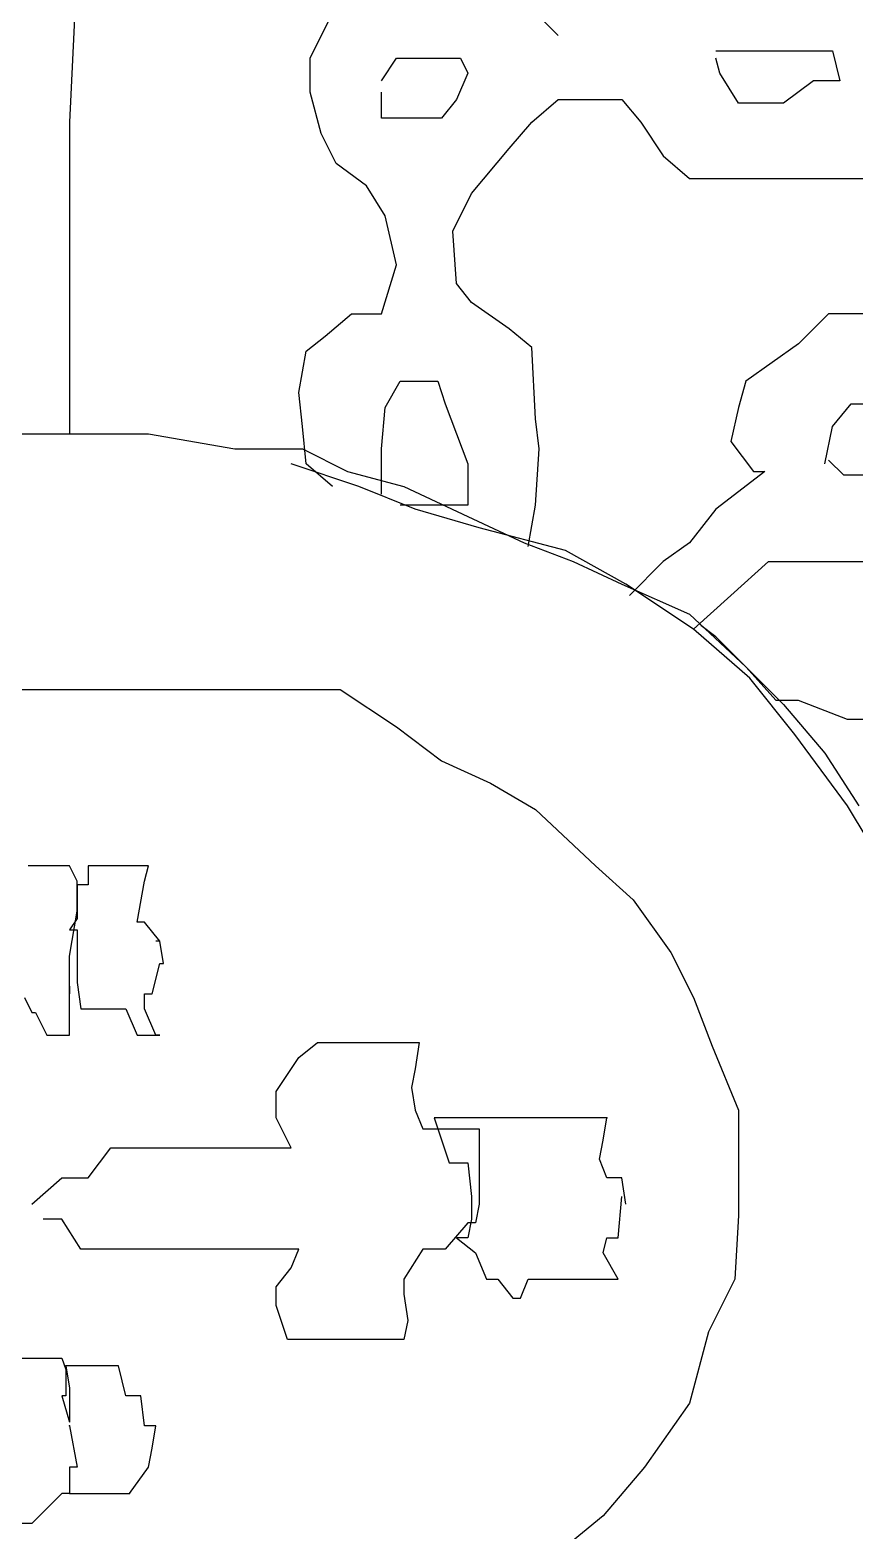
# Model space of a CAD drawing. Extents: x 731154 to 731744, y 4380181 to 4381208.
# Drawn here: x 731192.015 to 731194.21, y 4381041.26 to 4381045.255 of the extents above; entities that cross this region are included whole.
import ezdxf

# ---------------------------------------------------------------- set-up
doc = ezdxf.new("R2010")
doc.units = 0
doc.layers.get('0').update_dxf_attribs({"linetype": 'CONTINUOUS'})

msp = doc.modelspace()

# ---------------------------------------------------------------- linework, layer by layer
at = {"color": 0, "linetype": 'CONTINUOUS'}
for p, q in [((731192.14, 4381045.43), (731192.12, 4381045.01)), ((731192.14, 4381045.43), (731192.12, 4381045.01)), ((731193.42, 4381045.24), (731193.33, 4381045.33)), ((731193.42, 4381045.24), (731193.33, 4381045.33)), ((731192.76, 4381045.18), (731192.82, 4381045.3)), ((731192.76, 4381045.18), (731192.82, 4381045.3)), ((731193.84, 4381045.2), (731193.9, 4381045.2)), ((731193.84, 4381045.2), (731193.9, 4381045.2)), ((731193.9, 4381045.2), (731194, 4381045.2)), ((731193.9, 4381045.2), (731194, 4381045.2)), ((731194, 4381045.2), (731194.08, 4381045.2)), ((731194, 4381045.2), (731194.08, 4381045.2)), ((731194.08, 4381045.2), (731194.15, 4381045.2)), ((731194.08, 4381045.2), (731194.15, 4381045.2)), ((731194.15, 4381045.2), (731194.17, 4381045.12)), ((731194.15, 4381045.2), (731194.17, 4381045.12)), ((731192.76, 4381045.09), (731192.76, 4381045.18)), ((731192.76, 4381045.09), (731192.76, 4381045.18)), ((731192.95, 4381045.12), (731192.99, 4381045.18)), ((731192.95, 4381045.12), (731192.99, 4381045.18)), ((731192.99, 4381045.18), (731193.05, 4381045.18)), ((731192.99, 4381045.18), (731193.05, 4381045.18)), ((731193.05, 4381045.18), (731193.11, 4381045.18)), ((731193.05, 4381045.18), (731193.11, 4381045.18)), ((731193.11, 4381045.18), (731193.16, 4381045.18)), ((731193.11, 4381045.18), (731193.16, 4381045.18)), ((731193.16, 4381045.18), (731193.18, 4381045.14)), ((731193.16, 4381045.18), (731193.18, 4381045.14)), ((731193.85, 4381045.14), (731193.84, 4381045.18)), ((731193.85, 4381045.14), (731193.84, 4381045.18)), ((731193.18, 4381045.14), (731193.15, 4381045.07)), ((731193.18, 4381045.14), (731193.15, 4381045.07)), ((731193.9, 4381045.06), (731193.85, 4381045.14)), ((731193.9, 4381045.06), (731193.85, 4381045.14)), ((731194.1, 4381045.12), (731194.02, 4381045.06)), ((731194.1, 4381045.12), (731194.02, 4381045.06)), ((731194.17, 4381045.12), (731194.1, 4381045.12)), ((731194.17, 4381045.12), (731194.1, 4381045.12)), ((731192.79, 4381044.98), (731192.76, 4381045.09)), ((731192.79, 4381044.98), (731192.76, 4381045.09)), ((731192.95, 4381045.02), (731192.95, 4381045.09)), ((731192.95, 4381045.02), (731192.95, 4381045.09)), ((731193.15, 4381045.07), (731193.11, 4381045.02)), ((731193.15, 4381045.07), (731193.11, 4381045.02)), ((731193.35, 4381045.01), (731193.42, 4381045.07)), ((731193.35, 4381045.01), (731193.42, 4381045.07)), ((731193.42, 4381045.07), (731193.5, 4381045.07)), ((731193.42, 4381045.07), (731193.5, 4381045.07)), ((731193.5, 4381045.07), (731193.59, 4381045.07)), ((731193.5, 4381045.07), (731193.59, 4381045.07)), ((731193.59, 4381045.07), (731193.64, 4381045.01)), ((731193.59, 4381045.07), (731193.64, 4381045.01)), ((731193.94, 4381045.06), (731193.9, 4381045.06)), ((731193.94, 4381045.06), (731193.9, 4381045.06)), ((731194.02, 4381045.06), (731193.94, 4381045.06)), ((731194.02, 4381045.06), (731193.94, 4381045.06)), ((731192.12, 4381045.01), (731192.12, 4381044.56)), ((731192.12, 4381045.01), (731192.12, 4381044.56)), ((731193.01, 4381045.02), (731192.95, 4381045.02)), ((731193.01, 4381045.02), (731192.95, 4381045.02)), ((731193.06, 4381045.02), (731193.01, 4381045.02)), ((731193.06, 4381045.02), (731193.01, 4381045.02)), ((731193.11, 4381045.02), (731193.06, 4381045.02)), ((731193.11, 4381045.02), (731193.06, 4381045.02)), ((731193.29, 4381044.94), (731193.35, 4381045.01)), ((731193.29, 4381044.94), (731193.35, 4381045.01)), ((731193.64, 4381045.01), (731193.7, 4381044.92)), ((731193.64, 4381045.01), (731193.7, 4381044.92)), ((731192.83, 4381044.9), (731192.79, 4381044.98)), ((731192.83, 4381044.9), (731192.79, 4381044.98)), ((731193.19, 4381044.82), (731193.29, 4381044.94)), ((731193.19, 4381044.82), (731193.29, 4381044.94)), ((731192.91, 4381044.84), (731192.83, 4381044.9)), ((731192.91, 4381044.84), (731192.83, 4381044.9)), ((731193.7, 4381044.92), (731193.77, 4381044.86)), ((731193.7, 4381044.92), (731193.77, 4381044.86)), ((731193.77, 4381044.86), (731193.9, 4381044.86)), ((731193.77, 4381044.86), (731193.9, 4381044.86)), ((731193.9, 4381044.86), (731194.05, 4381044.86)), ((731193.9, 4381044.86), (731194.05, 4381044.86)), ((731194.05, 4381044.86), (731194.18, 4381044.86)), ((731194.05, 4381044.86), (731194.18, 4381044.86)), ((731194.18, 4381044.86), (731194.27, 4381044.86)), ((731194.18, 4381044.86), (731194.27, 4381044.86)), ((731192.96, 4381044.76), (731192.91, 4381044.84)), ((731192.96, 4381044.76), (731192.91, 4381044.84)), ((731193.14, 4381044.72), (731193.19, 4381044.82)), ((731193.14, 4381044.72), (731193.19, 4381044.82)), ((731192.99, 4381044.63), (731192.96, 4381044.76)), ((731192.99, 4381044.63), (731192.96, 4381044.76)), ((731193.15, 4381044.58), (731193.14, 4381044.72)), ((731193.15, 4381044.58), (731193.14, 4381044.72)), ((731192.95, 4381044.5), (731192.99, 4381044.63)), ((731192.95, 4381044.5), (731192.99, 4381044.63)), ((731193.19, 4381044.53), (731193.15, 4381044.58)), ((731193.19, 4381044.53), (731193.15, 4381044.58)), ((731192.12, 4381044.56), (731192.12, 4381044.31)), ((731192.12, 4381044.56), (731192.12, 4381044.31)), ((731193.29, 4381044.46), (731193.19, 4381044.53)), ((731193.29, 4381044.46), (731193.19, 4381044.53)), ((731192.8, 4381044.44), (731192.87, 4381044.5)), ((731192.8, 4381044.44), (731192.87, 4381044.5)), ((731192.87, 4381044.5), (731192.95, 4381044.5)), ((731192.87, 4381044.5), (731192.95, 4381044.5)), ((731194.14, 4381044.5), (731194.06, 4381044.42)), ((731194.14, 4381044.5), (731194.06, 4381044.42)), ((731194.24, 4381044.5), (731194.14, 4381044.5)), ((731194.24, 4381044.5), (731194.14, 4381044.5)), ((731193.35, 4381044.41), (731193.29, 4381044.46)), ((731193.35, 4381044.41), (731193.29, 4381044.46)), ((731192.75, 4381044.4), (731192.8, 4381044.44)), ((731192.75, 4381044.4), (731192.8, 4381044.44)), ((731193.36, 4381044.22), (731193.35, 4381044.41)), ((731193.36, 4381044.22), (731193.35, 4381044.41)), ((731194.06, 4381044.42), (731193.92, 4381044.32)), ((731194.06, 4381044.42), (731193.92, 4381044.32)), ((731192.73, 4381044.29), (731192.75, 4381044.4)), ((731192.73, 4381044.29), (731192.75, 4381044.4)), ((731192.12, 4381044.31), (731192.12, 4381044.18)), ((731192.12, 4381044.31), (731192.12, 4381044.18)), ((731192.74, 4381044.2), (731192.73, 4381044.29)), ((731192.74, 4381044.2), (731192.73, 4381044.29)), ((731192.96, 4381044.25), (731193, 4381044.32)), ((731192.96, 4381044.25), (731193, 4381044.32)), ((731193, 4381044.32), (731193.05, 4381044.32)), ((731193, 4381044.32), (731193.05, 4381044.32)), ((731193.05, 4381044.32), (731193.1, 4381044.32)), ((731193.05, 4381044.32), (731193.1, 4381044.32)), ((731193.1, 4381044.32), (731193.12, 4381044.26)), ((731193.1, 4381044.32), (731193.12, 4381044.26)), ((731193.92, 4381044.32), (731193.9, 4381044.25)), ((731193.92, 4381044.32), (731193.9, 4381044.25)), ((731192.95, 4381044.14), (731192.96, 4381044.25)), ((731192.95, 4381044.14), (731192.96, 4381044.25)), ((731193.12, 4381044.26), (731193.15, 4381044.18)), ((731193.12, 4381044.26), (731193.15, 4381044.18)), ((731193.9, 4381044.25), (731193.88, 4381044.16)), ((731193.9, 4381044.25), (731193.88, 4381044.16)), ((731194.15, 4381044.2), (731194.2, 4381044.26)), ((731194.15, 4381044.2), (731194.2, 4381044.26)), ((731194.2, 4381044.26), (731194.28, 4381044.26)), ((731194.2, 4381044.26), (731194.28, 4381044.26)), ((731193.37, 4381044.14), (731193.36, 4381044.22)), ((731193.37, 4381044.14), (731193.36, 4381044.22)), ((731191.92, 4381044.18), (731192.06, 4381044.18)), ((731191.92, 4381044.18), (731192.06, 4381044.18)), ((731192.06, 4381044.18), (731192.14, 4381044.18)), ((731192.06, 4381044.18), (731192.14, 4381044.18)), ((731192.14, 4381044.18), (731192.33, 4381044.18)), ((731192.14, 4381044.18), (731192.33, 4381044.18)), ((731192.33, 4381044.18), (731192.56, 4381044.14)), ((731192.33, 4381044.18), (731192.56, 4381044.14)), ((731192.75, 4381044.1), (731192.74, 4381044.2)), ((731192.75, 4381044.1), (731192.74, 4381044.2)), ((731193.15, 4381044.18), (731193.18, 4381044.1)), ((731193.15, 4381044.18), (731193.18, 4381044.1)), ((731194.13, 4381044.1), (731194.15, 4381044.2)), ((731194.13, 4381044.1), (731194.15, 4381044.2)), ((731192.56, 4381044.14), (731192.74, 4381044.14)), ((731192.56, 4381044.14), (731192.74, 4381044.14)), ((731192.74, 4381044.14), (731192.86, 4381044.08)), ((731192.74, 4381044.14), (731192.86, 4381044.08)), ((731192.95, 4381044.02), (731192.95, 4381044.14)), ((731192.95, 4381044.02), (731192.95, 4381044.14)), ((731193.36, 4381043.99), (731193.37, 4381044.14)), ((731193.36, 4381043.99), (731193.37, 4381044.14)), ((731193.88, 4381044.16), (731193.94, 4381044.08)), ((731193.88, 4381044.16), (731193.94, 4381044.08)), ((731192.89, 4381044.04), (731192.71, 4381044.1)), ((731192.89, 4381044.04), (731192.71, 4381044.1)), ((731192.82, 4381044.04), (731192.75, 4381044.1)), ((731192.82, 4381044.04), (731192.75, 4381044.1)), ((731193.18, 4381044.1), (731193.18, 4381043.99)), ((731193.18, 4381044.1), (731193.18, 4381043.99)), ((731194.18, 4381044.07), (731194.14, 4381044.11)), ((731194.18, 4381044.07), (731194.14, 4381044.11)), ((731192.86, 4381044.08), (731193.01, 4381044.04)), ((731192.86, 4381044.08), (731193.01, 4381044.04)), ((731193.97, 4381044.08), (731193.84, 4381043.98)), ((731193.97, 4381044.08), (731193.84, 4381043.98)), ((731193.94, 4381044.08), (731193.97, 4381044.08)), ((731193.94, 4381044.08), (731193.97, 4381044.08)), ((731194.2, 4381044.07), (731194.18, 4381044.07)), ((731194.2, 4381044.07), (731194.18, 4381044.07)), ((731194.26, 4381044.07), (731194.2, 4381044.07)), ((731194.26, 4381044.07), (731194.2, 4381044.07)), ((731193.04, 4381043.98), (731192.89, 4381044.04)), ((731193.04, 4381043.98), (731192.89, 4381044.04)), ((731193.01, 4381044.04), (731193.18, 4381043.96)), ((731193.01, 4381044.04), (731193.18, 4381043.96)), ((731193.09, 4381043.99), (731193, 4381043.99)), ((731193.09, 4381043.99), (731193, 4381043.99)), ((731193.21, 4381043.93), (731193.04, 4381043.98)), ((731193.21, 4381043.93), (731193.04, 4381043.98)), ((731193.13, 4381043.99), (731193.09, 4381043.99)), ((731193.13, 4381043.99), (731193.09, 4381043.99)), ((731193.18, 4381043.99), (731193.13, 4381043.99)), ((731193.18, 4381043.99), (731193.13, 4381043.99)), ((731193.34, 4381043.88), (731193.36, 4381043.99)), ((731193.34, 4381043.88), (731193.36, 4381043.99)), ((731193.84, 4381043.98), (731193.77, 4381043.89)), ((731193.84, 4381043.98), (731193.77, 4381043.89)), ((731193.18, 4381043.96), (731193.33, 4381043.89)), ((731193.18, 4381043.96), (731193.33, 4381043.89)), ((731193.44, 4381043.87), (731193.21, 4381043.93)), ((731193.44, 4381043.87), (731193.21, 4381043.93)), ((731193.33, 4381043.89), (731193.46, 4381043.84)), ((731193.33, 4381043.89), (731193.46, 4381043.84)), ((731193.77, 4381043.89), (731193.7, 4381043.84)), ((731193.77, 4381043.89), (731193.7, 4381043.84)), ((731193.6, 4381043.78), (731193.44, 4381043.87)), ((731193.6, 4381043.78), (731193.44, 4381043.87)), ((731193.46, 4381043.84), (731193.59, 4381043.78)), ((731193.46, 4381043.84), (731193.59, 4381043.78)), ((731193.7, 4381043.84), (731193.61, 4381043.75)), ((731193.7, 4381043.84), (731193.61, 4381043.75)), ((731193.88, 4381043.75), (731193.98, 4381043.84)), ((731193.88, 4381043.75), (731193.98, 4381043.84)), ((731193.98, 4381043.84), (731194, 4381043.84)), ((731193.98, 4381043.84), (731194, 4381043.84)), ((731194, 4381043.84), (731194.11, 4381043.84)), ((731194, 4381043.84), (731194.11, 4381043.84)), ((731194.11, 4381043.84), (731194.17, 4381043.84)), ((731194.11, 4381043.84), (731194.17, 4381043.84)), ((731194.17, 4381043.84), (731194.31, 4381043.84)), ((731194.17, 4381043.84), (731194.31, 4381043.84)), ((731193.59, 4381043.78), (731193.77, 4381043.7)), ((731193.59, 4381043.78), (731193.77, 4381043.7)), ((731193.78, 4381043.66), (731193.6, 4381043.78)), ((731193.78, 4381043.66), (731193.6, 4381043.78)), ((731193.78, 4381043.66), (731193.88, 4381043.75)), ((731193.78, 4381043.66), (731193.88, 4381043.75)), ((731193.77, 4381043.7), (731193.92, 4381043.56)), ((731193.77, 4381043.7), (731193.92, 4381043.56)), ((731193.93, 4381043.53), (731193.78, 4381043.66)), ((731193.93, 4381043.53), (731193.78, 4381043.66)), ((731193.84, 4381043.64), (731193.8, 4381043.67)), ((731193.84, 4381043.64), (731193.8, 4381043.67)), ((731193.92, 4381043.56), (731193.84, 4381043.64)), ((731193.92, 4381043.56), (731193.84, 4381043.64)), ((731193.92, 4381043.56), (731194.02, 4381043.46)), ((731194, 4381043.47), (731193.92, 4381043.56)), ((731193.92, 4381043.56), (731194.02, 4381043.46)), ((731194, 4381043.47), (731193.92, 4381043.56)), ((731194.05, 4381043.38), (731193.93, 4381043.53)), ((731194.05, 4381043.38), (731193.93, 4381043.53)), ((731191.81, 4381043.5), (731192.02, 4381043.5)), ((731191.81, 4381043.5), (731192.02, 4381043.5)), ((731192.02, 4381043.5), (731192.22, 4381043.5)), ((731192.02, 4381043.5), (731192.22, 4381043.5)), ((731192.22, 4381043.5), (731192.46, 4381043.5)), ((731192.22, 4381043.5), (731192.46, 4381043.5)), ((731192.46, 4381043.5), (731192.65, 4381043.5)), ((731192.46, 4381043.5), (731192.65, 4381043.5)), ((731192.65, 4381043.5), (731192.84, 4381043.5)), ((731192.65, 4381043.5), (731192.84, 4381043.5)), ((731192.84, 4381043.5), (731192.99, 4381043.4)), ((731192.84, 4381043.5), (731192.99, 4381043.4)), ((731194.06, 4381043.47), (731194, 4381043.47)), ((731194.06, 4381043.47), (731194, 4381043.47)), ((731194.02, 4381043.46), (731194.13, 4381043.33)), ((731194.02, 4381043.46), (731194.13, 4381043.33)), ((731194.19, 4381043.42), (731194.06, 4381043.47)), ((731194.19, 4381043.42), (731194.06, 4381043.47)), ((731194.31, 4381043.42), (731194.19, 4381043.42)), ((731194.31, 4381043.42), (731194.19, 4381043.42)), ((731192.99, 4381043.4), (731193.11, 4381043.31)), ((731192.99, 4381043.4), (731193.11, 4381043.31)), ((731194.19, 4381043.19), (731194.05, 4381043.38)), ((731194.19, 4381043.19), (731194.05, 4381043.38)), ((731194.13, 4381043.33), (731194.22, 4381043.19)), ((731194.13, 4381043.33), (731194.22, 4381043.19)), ((731193.11, 4381043.31), (731193.24, 4381043.25)), ((731193.11, 4381043.31), (731193.24, 4381043.25)), ((731193.24, 4381043.25), (731193.36, 4381043.18)), ((731193.24, 4381043.25), (731193.36, 4381043.18)), ((731193.36, 4381043.18), (731193.52, 4381043.03)), ((731193.36, 4381043.18), (731193.52, 4381043.03)), ((731194.31, 4381042.99), (731194.19, 4381043.19)), ((731194.31, 4381042.99), (731194.19, 4381043.19)), ((731192.04, 4381043.03), (731192.01, 4381043.03)), ((731192.04, 4381043.03), (731192.01, 4381043.03)), ((731192.08, 4381043.03), (731192.04, 4381043.03)), ((731192.08, 4381043.03), (731192.04, 4381043.03)), ((731192.12, 4381043.03), (731192.08, 4381043.03)), ((731192.12, 4381043.03), (731192.08, 4381043.03)), ((731192.14, 4381042.99), (731192.12, 4381043.03)), ((731192.14, 4381042.99), (731192.12, 4381043.03)), ((731192.22, 4381043.03), (731192.17, 4381043.03)), ((731192.17, 4381043.03), (731192.17, 4381042.98)), ((731192.22, 4381043.03), (731192.17, 4381043.03)), ((731192.17, 4381043.03), (731192.17, 4381042.98)), ((731192.25, 4381043.03), (731192.22, 4381043.03)), ((731192.25, 4381043.03), (731192.22, 4381043.03)), ((731192.28, 4381043.03), (731192.25, 4381043.03)), ((731192.28, 4381043.03), (731192.25, 4381043.03)), ((731192.31, 4381043.03), (731192.28, 4381043.03)), ((731192.31, 4381043.03), (731192.28, 4381043.03)), ((731192.33, 4381043.03), (731192.31, 4381043.03)), ((731192.33, 4381043.03), (731192.31, 4381043.03)), ((731192.32, 4381042.99), (731192.33, 4381043.03)), ((731192.32, 4381042.99), (731192.33, 4381043.03)), ((731193.52, 4381043.03), (731193.62, 4381042.94)), ((731193.52, 4381043.03), (731193.62, 4381042.94)), ((731192.14, 4381042.91), (731192.14, 4381042.99)), ((731192.14, 4381042.91), (731192.14, 4381042.99)), ((731192.17, 4381042.98), (731192.14, 4381042.98)), ((731192.14, 4381042.98), (731192.14, 4381042.89)), ((731192.17, 4381042.98), (731192.14, 4381042.98)), ((731192.14, 4381042.98), (731192.14, 4381042.89)), ((731192.3, 4381042.88), (731192.32, 4381042.99)), ((731192.3, 4381042.88), (731192.32, 4381042.99)), ((731193.62, 4381042.94), (731193.72, 4381042.8)), ((731193.62, 4381042.94), (731193.72, 4381042.8)), ((731192.12, 4381042.79), (731192.14, 4381042.91)), ((731192.12, 4381042.79), (731192.14, 4381042.91)), ((731192.14, 4381042.89), (731192.12, 4381042.86)), ((731192.14, 4381042.89), (731192.12, 4381042.86)), ((731192.12, 4381042.86), (731192.14, 4381042.86)), ((731192.12, 4381042.86), (731192.14, 4381042.86)), ((731192.14, 4381042.86), (731192.14, 4381042.77)), ((731192.14, 4381042.86), (731192.14, 4381042.77)), ((731192.32, 4381042.88), (731192.3, 4381042.88)), ((731192.32, 4381042.88), (731192.3, 4381042.88)), ((731192.36, 4381042.83), (731192.32, 4381042.88)), ((731192.36, 4381042.83), (731192.32, 4381042.88)), ((731192.36, 4381042.83), (731192.35, 4381042.83)), ((731192.36, 4381042.83), (731192.35, 4381042.83)), ((731192.37, 4381042.77), (731192.36, 4381042.83)), ((731192.37, 4381042.77), (731192.36, 4381042.83)), ((731192.12, 4381042.69), (731192.12, 4381042.79)), ((731192.12, 4381042.69), (731192.12, 4381042.79)), ((731192.14, 4381042.77), (731192.14, 4381042.72)), ((731192.14, 4381042.77), (731192.14, 4381042.72)), ((731192.34, 4381042.69), (731192.36, 4381042.77)), ((731192.34, 4381042.69), (731192.36, 4381042.77)), ((731192.36, 4381042.77), (731192.37, 4381042.77)), ((731192.36, 4381042.77), (731192.37, 4381042.77)), ((731193.72, 4381042.8), (731193.78, 4381042.68)), ((731193.72, 4381042.8), (731193.78, 4381042.68)), ((731192.12, 4381042.64), (731192.12, 4381042.71)), ((731192.12, 4381042.71), (731192.12, 4381042.69)), ((731192.12, 4381042.64), (731192.12, 4381042.71)), ((731192.12, 4381042.71), (731192.12, 4381042.69)), ((731192.14, 4381042.72), (731192.15, 4381042.65)), ((731192.14, 4381042.72), (731192.15, 4381042.65)), ((731192.32, 4381042.65), (731192.32, 4381042.69)), ((731192.32, 4381042.69), (731192.34, 4381042.69)), ((731192.32, 4381042.65), (731192.32, 4381042.69)), ((731192.32, 4381042.69), (731192.34, 4381042.69)), ((731192, 4381042.68), (731192.02, 4381042.64)), ((731192, 4381042.68), (731192.02, 4381042.64)), ((731192.15, 4381042.65), (731192.17, 4381042.65)), ((731192.15, 4381042.65), (731192.17, 4381042.65)), ((731192.17, 4381042.65), (731192.2, 4381042.65)), ((731192.17, 4381042.65), (731192.2, 4381042.65)), ((731192.2, 4381042.65), (731192.22, 4381042.65)), ((731192.2, 4381042.65), (731192.22, 4381042.65)), ((731192.22, 4381042.65), (731192.27, 4381042.65)), ((731192.22, 4381042.65), (731192.27, 4381042.65)), ((731192.27, 4381042.65), (731192.3, 4381042.58)), ((731192.27, 4381042.65), (731192.3, 4381042.58)), ((731192.35, 4381042.58), (731192.32, 4381042.65)), ((731192.35, 4381042.58), (731192.32, 4381042.65)), ((731193.78, 4381042.68), (731193.83, 4381042.55)), ((731193.78, 4381042.68), (731193.83, 4381042.55)), ((731192.02, 4381042.64), (731192.03, 4381042.64)), ((731192.02, 4381042.64), (731192.03, 4381042.64)), ((731192.03, 4381042.64), (731192.06, 4381042.58)), ((731192.03, 4381042.64), (731192.06, 4381042.58)), ((731192.12, 4381042.58), (731192.12, 4381042.64)), ((731192.12, 4381042.58), (731192.12, 4381042.64)), ((731192.06, 4381042.58), (731192.12, 4381042.58)), ((731192.06, 4381042.58), (731192.12, 4381042.58)), ((731192.3, 4381042.58), (731192.36, 4381042.58)), ((731192.3, 4381042.58), (731192.36, 4381042.58)), ((731192.36, 4381042.58), (731192.35, 4381042.58)), ((731192.36, 4381042.58), (731192.35, 4381042.58)), ((731192.73, 4381042.52), (731192.78, 4381042.56)), ((731192.73, 4381042.52), (731192.78, 4381042.56)), ((731192.78, 4381042.56), (731192.84, 4381042.56)), ((731192.78, 4381042.56), (731192.84, 4381042.56)), ((731192.84, 4381042.56), (731192.91, 4381042.56)), ((731192.84, 4381042.56), (731192.91, 4381042.56)), ((731192.91, 4381042.56), (731192.96, 4381042.56)), ((731192.91, 4381042.56), (731192.96, 4381042.56)), ((731192.96, 4381042.56), (731193.01, 4381042.56)), ((731192.96, 4381042.56), (731193.01, 4381042.56)), ((731193.01, 4381042.56), (731193.05, 4381042.56)), ((731193.01, 4381042.56), (731193.05, 4381042.56)), ((731193.05, 4381042.56), (731193.04, 4381042.49)), ((731193.05, 4381042.56), (731193.04, 4381042.49)), ((731193.83, 4381042.55), (731193.9, 4381042.38)), ((731193.83, 4381042.55), (731193.9, 4381042.38)), ((731192.67, 4381042.43), (731192.73, 4381042.52)), ((731192.67, 4381042.43), (731192.73, 4381042.52)), ((731193.04, 4381042.49), (731193.03, 4381042.44)), ((731193.04, 4381042.49), (731193.03, 4381042.44)), ((731192.67, 4381042.36), (731192.67, 4381042.43)), ((731192.67, 4381042.36), (731192.67, 4381042.43)), ((731193.03, 4381042.44), (731193.04, 4381042.38)), ((731193.03, 4381042.44), (731193.04, 4381042.38)), ((731193.04, 4381042.38), (731193.06, 4381042.33)), ((731193.04, 4381042.38), (731193.06, 4381042.33)), ((731193.9, 4381042.38), (731193.9, 4381042.25)), ((731193.9, 4381042.38), (731193.9, 4381042.25)), ((731192.71, 4381042.28), (731192.67, 4381042.36)), ((731192.71, 4381042.28), (731192.67, 4381042.36)), ((731193.06, 4381042.33), (731193.11, 4381042.33)), ((731193.06, 4381042.33), (731193.11, 4381042.33)), ((731193.1, 4381042.36), (731193.09, 4381042.36)), ((731193.09, 4381042.36), (731193.13, 4381042.24)), ((731193.1, 4381042.36), (731193.09, 4381042.36)), ((731193.09, 4381042.36), (731193.13, 4381042.24)), ((731193.14, 4381042.36), (731193.1, 4381042.36)), ((731193.14, 4381042.36), (731193.1, 4381042.36)), ((731193.11, 4381042.33), (731193.15, 4381042.33)), ((731193.11, 4381042.33), (731193.15, 4381042.33)), ((731193.2, 4381042.36), (731193.14, 4381042.36)), ((731193.2, 4381042.36), (731193.14, 4381042.36)), ((731193.15, 4381042.33), (731193.21, 4381042.33)), ((731193.15, 4381042.33), (731193.21, 4381042.33)), ((731193.24, 4381042.36), (731193.2, 4381042.36)), ((731193.24, 4381042.36), (731193.2, 4381042.36)), ((731193.21, 4381042.33), (731193.21, 4381042.21)), ((731193.21, 4381042.33), (731193.21, 4381042.21)), ((731193.29, 4381042.36), (731193.24, 4381042.36)), ((731193.29, 4381042.36), (731193.24, 4381042.36)), ((731193.33, 4381042.36), (731193.29, 4381042.36)), ((731193.33, 4381042.36), (731193.29, 4381042.36)), ((731193.38, 4381042.36), (731193.33, 4381042.36)), ((731193.38, 4381042.36), (731193.33, 4381042.36)), ((731193.43, 4381042.36), (731193.38, 4381042.36)), ((731193.43, 4381042.36), (731193.38, 4381042.36)), ((731193.49, 4381042.36), (731193.43, 4381042.36)), ((731193.49, 4381042.36), (731193.43, 4381042.36)), ((731193.53, 4381042.36), (731193.49, 4381042.36)), ((731193.53, 4381042.36), (731193.49, 4381042.36)), ((731193.55, 4381042.36), (731193.53, 4381042.36)), ((731193.55, 4381042.36), (731193.53, 4381042.36)), ((731193.54, 4381042.3), (731193.55, 4381042.36)), ((731193.54, 4381042.3), (731193.55, 4381042.36)), ((731193.53, 4381042.25), (731193.54, 4381042.3)), ((731193.53, 4381042.25), (731193.54, 4381042.3)), ((731192.17, 4381042.2), (731192.23, 4381042.28)), ((731192.17, 4381042.2), (731192.23, 4381042.28)), ((731192.23, 4381042.28), (731192.29, 4381042.28)), ((731192.23, 4381042.28), (731192.29, 4381042.28)), ((731192.29, 4381042.28), (731192.36, 4381042.28)), ((731192.29, 4381042.28), (731192.36, 4381042.28)), ((731192.36, 4381042.28), (731192.42, 4381042.28)), ((731192.36, 4381042.28), (731192.42, 4381042.28)), ((731192.42, 4381042.28), (731192.49, 4381042.28)), ((731192.42, 4381042.28), (731192.49, 4381042.28)), ((731192.49, 4381042.28), (731192.55, 4381042.28)), ((731192.49, 4381042.28), (731192.55, 4381042.28)), ((731192.55, 4381042.28), (731192.6, 4381042.28)), ((731192.55, 4381042.28), (731192.6, 4381042.28)), ((731192.6, 4381042.28), (731192.66, 4381042.28)), ((731192.6, 4381042.28), (731192.66, 4381042.28)), ((731192.66, 4381042.28), (731192.71, 4381042.28)), ((731192.66, 4381042.28), (731192.71, 4381042.28)), ((731193.55, 4381042.2), (731193.53, 4381042.25)), ((731193.55, 4381042.2), (731193.53, 4381042.25)), ((731193.9, 4381042.25), (731193.9, 4381042.1)), ((731193.9, 4381042.25), (731193.9, 4381042.1)), ((731193.13, 4381042.24), (731193.18, 4381042.24)), ((731193.13, 4381042.24), (731193.18, 4381042.24)), ((731193.18, 4381042.24), (731193.19, 4381042.15)), ((731193.18, 4381042.24), (731193.19, 4381042.15)), ((731193.21, 4381042.21), (731193.21, 4381042.13)), ((731193.21, 4381042.21), (731193.21, 4381042.13)), ((731192.02, 4381042.13), (731192.1, 4381042.2)), ((731192.02, 4381042.13), (731192.1, 4381042.2)), ((731192.1, 4381042.2), (731192.17, 4381042.2)), ((731192.1, 4381042.2), (731192.17, 4381042.2)), ((731193.59, 4381042.2), (731193.55, 4381042.2)), ((731193.59, 4381042.2), (731193.55, 4381042.2)), ((731193.6, 4381042.13), (731193.59, 4381042.2)), ((731193.6, 4381042.13), (731193.59, 4381042.2)), ((731193.19, 4381042.15), (731193.19, 4381042.09)), ((731193.19, 4381042.15), (731193.19, 4381042.09)), ((731193.21, 4381042.13), (731193.2, 4381042.08)), ((731193.21, 4381042.13), (731193.2, 4381042.08)), ((731193.58, 4381042.04), (731193.59, 4381042.15)), ((731193.58, 4381042.04), (731193.59, 4381042.15)), ((731192.1, 4381042.09), (731192.05, 4381042.09)), ((731192.1, 4381042.09), (731192.05, 4381042.09)), ((731192.15, 4381042.01), (731192.1, 4381042.09)), ((731192.15, 4381042.01), (731192.1, 4381042.09)), ((731193.19, 4381042.09), (731193.18, 4381042.04)), ((731193.19, 4381042.09), (731193.18, 4381042.04)), ((731193.9, 4381042.1), (731193.89, 4381041.93)), ((731193.9, 4381042.1), (731193.89, 4381041.93)), ((731193.18, 4381042.08), (731193.12, 4381042.01)), ((731193.18, 4381042.08), (731193.12, 4381042.01)), ((731193.2, 4381042.08), (731193.18, 4381042.08)), ((731193.2, 4381042.08), (731193.18, 4381042.08)), ((731192.22, 4381042.01), (731192.15, 4381042.01)), ((731192.22, 4381042.01), (731192.15, 4381042.01)), ((731192.29, 4381042.01), (731192.22, 4381042.01)), ((731192.29, 4381042.01), (731192.22, 4381042.01)), ((731192.35, 4381042.01), (731192.29, 4381042.01)), ((731192.35, 4381042.01), (731192.29, 4381042.01)), ((731192.45, 4381042.01), (731192.35, 4381042.01)), ((731192.45, 4381042.01), (731192.35, 4381042.01)), ((731192.53, 4381042.01), (731192.45, 4381042.01)), ((731192.53, 4381042.01), (731192.45, 4381042.01)), ((731192.63, 4381042.01), (731192.53, 4381042.01)), ((731192.63, 4381042.01), (731192.53, 4381042.01)), ((731192.73, 4381042.01), (731192.63, 4381042.01)), ((731192.73, 4381042.01), (731192.63, 4381042.01)), ((731192.71, 4381041.96), (731192.73, 4381042.01)), ((731192.71, 4381041.96), (731192.73, 4381042.01)), ((731193.06, 4381042.01), (731193.01, 4381041.93)), ((731193.06, 4381042.01), (731193.01, 4381041.93)), ((731193.12, 4381042.01), (731193.06, 4381042.01)), ((731193.12, 4381042.01), (731193.06, 4381042.01)), ((731193.18, 4381042.04), (731193.15, 4381042.04)), ((731193.15, 4381042.04), (731193.2, 4381042)), ((731193.18, 4381042.04), (731193.15, 4381042.04)), ((731193.15, 4381042.04), (731193.2, 4381042)), ((731193.54, 4381042), (731193.55, 4381042.04)), ((731193.54, 4381042), (731193.55, 4381042.04)), ((731193.55, 4381042.04), (731193.58, 4381042.04)), ((731193.55, 4381042.04), (731193.58, 4381042.04)), ((731193.2, 4381042), (731193.23, 4381041.93)), ((731193.2, 4381042), (731193.23, 4381041.93)), ((731193.58, 4381041.93), (731193.54, 4381042)), ((731193.58, 4381041.93), (731193.54, 4381042)), ((731192.67, 4381041.91), (731192.71, 4381041.96)), ((731192.67, 4381041.91), (731192.71, 4381041.96)), ((731193.01, 4381041.93), (731193.01, 4381041.89)), ((731193.01, 4381041.93), (731193.01, 4381041.89)), ((731193.23, 4381041.93), (731193.26, 4381041.93)), ((731193.23, 4381041.93), (731193.26, 4381041.93)), ((731193.26, 4381041.93), (731193.3, 4381041.88)), ((731193.26, 4381041.93), (731193.3, 4381041.88)), ((731193.32, 4381041.88), (731193.34, 4381041.93)), ((731193.32, 4381041.88), (731193.34, 4381041.93)), ((731193.34, 4381041.93), (731193.39, 4381041.93)), ((731193.34, 4381041.93), (731193.39, 4381041.93)), ((731193.39, 4381041.93), (731193.44, 4381041.93)), ((731193.39, 4381041.93), (731193.44, 4381041.93)), ((731193.44, 4381041.93), (731193.49, 4381041.93)), ((731193.44, 4381041.93), (731193.49, 4381041.93)), ((731193.49, 4381041.93), (731193.52, 4381041.93)), ((731193.49, 4381041.93), (731193.52, 4381041.93)), ((731193.52, 4381041.93), (731193.53, 4381041.93)), ((731193.52, 4381041.93), (731193.53, 4381041.93)), ((731193.53, 4381041.93), (731193.58, 4381041.93)), ((731193.53, 4381041.93), (731193.58, 4381041.93)), ((731193.89, 4381041.93), (731193.82, 4381041.79)), ((731193.89, 4381041.93), (731193.82, 4381041.79)), ((731192.67, 4381041.86), (731192.67, 4381041.91)), ((731192.67, 4381041.86), (731192.67, 4381041.91)), ((731193.01, 4381041.89), (731193.02, 4381041.82)), ((731193.01, 4381041.89), (731193.02, 4381041.82)), ((731192.7, 4381041.77), (731192.67, 4381041.86)), ((731192.7, 4381041.77), (731192.67, 4381041.86)), ((731193.3, 4381041.88), (731193.32, 4381041.88)), ((731193.3, 4381041.88), (731193.32, 4381041.88)), ((731193.02, 4381041.82), (731193.01, 4381041.77)), ((731193.02, 4381041.82), (731193.01, 4381041.77)), ((731192.73, 4381041.77), (731192.7, 4381041.77)), ((731192.73, 4381041.77), (731192.7, 4381041.77)), ((731192.78, 4381041.77), (731192.73, 4381041.77)), ((731192.78, 4381041.77), (731192.73, 4381041.77)), ((731192.84, 4381041.77), (731192.78, 4381041.77)), ((731192.84, 4381041.77), (731192.78, 4381041.77)), ((731192.91, 4381041.77), (731192.84, 4381041.77)), ((731192.91, 4381041.77), (731192.84, 4381041.77)), ((731192.95, 4381041.77), (731192.91, 4381041.77)), ((731192.95, 4381041.77), (731192.91, 4381041.77)), ((731193.01, 4381041.77), (731192.95, 4381041.77)), ((731193.01, 4381041.77), (731192.95, 4381041.77)), ((731193.82, 4381041.79), (731193.77, 4381041.6)), ((731193.82, 4381041.79), (731193.77, 4381041.6)), ((731191.99, 4381041.72), (731192.02, 4381041.72)), ((731191.99, 4381041.72), (731192.02, 4381041.72)), ((731192.02, 4381041.72), (731192.06, 4381041.72)), ((731192.02, 4381041.72), (731192.06, 4381041.72)), ((731192.06, 4381041.72), (731192.1, 4381041.72)), ((731192.06, 4381041.72), (731192.1, 4381041.72)), ((731192.1, 4381041.72), (731192.11, 4381041.69)), ((731192.1, 4381041.72), (731192.11, 4381041.69)), ((731192.12, 4381041.7), (731192.11, 4381041.7)), ((731192.11, 4381041.7), (731192.12, 4381041.64)), ((731192.12, 4381041.7), (731192.11, 4381041.7)), ((731192.11, 4381041.7), (731192.12, 4381041.64)), ((731192.11, 4381041.69), (731192.11, 4381041.62)), ((731192.11, 4381041.69), (731192.11, 4381041.62)), ((731192.15, 4381041.7), (731192.12, 4381041.7)), ((731192.15, 4381041.7), (731192.12, 4381041.7)), ((731192.2, 4381041.7), (731192.15, 4381041.7)), ((731192.2, 4381041.7), (731192.15, 4381041.7)), ((731192.25, 4381041.7), (731192.2, 4381041.7)), ((731192.25, 4381041.7), (731192.2, 4381041.7)), ((731192.27, 4381041.62), (731192.25, 4381041.7)), ((731192.27, 4381041.62), (731192.25, 4381041.7)), ((731192.11, 4381041.62), (731192.1, 4381041.62)), ((731192.1, 4381041.62), (731192.12, 4381041.55)), ((731192.11, 4381041.62), (731192.1, 4381041.62)), ((731192.1, 4381041.62), (731192.12, 4381041.55)), ((731192.12, 4381041.64), (731192.12, 4381041.62)), ((731192.12, 4381041.64), (731192.12, 4381041.62)), ((731192.12, 4381041.62), (731192.12, 4381041.55)), ((731192.12, 4381041.62), (731192.12, 4381041.55)), ((731192.29, 4381041.62), (731192.27, 4381041.62)), ((731192.29, 4381041.62), (731192.27, 4381041.62)), ((731192.31, 4381041.62), (731192.29, 4381041.62)), ((731192.31, 4381041.62), (731192.29, 4381041.62)), ((731192.32, 4381041.54), (731192.31, 4381041.62)), ((731192.32, 4381041.54), (731192.31, 4381041.62)), ((731193.77, 4381041.6), (731193.65, 4381041.43)), ((731193.77, 4381041.6), (731193.65, 4381041.43)), ((731192.12, 4381041.54), (731192.14, 4381041.43)), ((731192.12, 4381041.54), (731192.14, 4381041.43)), ((731192.35, 4381041.54), (731192.32, 4381041.54)), ((731192.35, 4381041.54), (731192.32, 4381041.54)), ((731192.34, 4381041.48), (731192.35, 4381041.54)), ((731192.34, 4381041.48), (731192.35, 4381041.54)), ((731192.33, 4381041.43), (731192.34, 4381041.48)), ((731192.33, 4381041.43), (731192.34, 4381041.48)), ((731192.14, 4381041.43), (731192.12, 4381041.43)), ((731192.12, 4381041.43), (731192.12, 4381041.36)), ((731192.14, 4381041.43), (731192.12, 4381041.43)), ((731192.12, 4381041.43), (731192.12, 4381041.36)), ((731192.28, 4381041.36), (731192.33, 4381041.43)), ((731192.28, 4381041.36), (731192.33, 4381041.43)), ((731193.65, 4381041.43), (731193.54, 4381041.3)), ((731193.65, 4381041.43), (731193.54, 4381041.3)), ((731192.1, 4381041.36), (731192.02, 4381041.28)), ((731192.1, 4381041.36), (731192.02, 4381041.28)), ((731192.12, 4381041.36), (731192.1, 4381041.36)), ((731192.12, 4381041.36), (731192.1, 4381041.36)), ((731192.12, 4381041.36), (731192.17, 4381041.36)), ((731192.12, 4381041.36), (731192.17, 4381041.36)), ((731192.17, 4381041.36), (731192.2, 4381041.36)), ((731192.17, 4381041.36), (731192.2, 4381041.36)), ((731192.2, 4381041.36), (731192.23, 4381041.36)), ((731192.2, 4381041.36), (731192.23, 4381041.36)), ((731192.23, 4381041.36), (731192.26, 4381041.36)), ((731192.23, 4381041.36), (731192.26, 4381041.36)), ((731192.26, 4381041.36), (731192.28, 4381041.36)), ((731192.26, 4381041.36), (731192.28, 4381041.36)), ((731193.54, 4381041.3), (731193.43, 4381041.21)), ((731193.54, 4381041.3), (731193.43, 4381041.21)), ((731192.02, 4381041.28), (731191.99, 4381041.28)), ((731192.02, 4381041.28), (731191.99, 4381041.28))]:
    msp.add_line(p, q, dxfattribs=at)
for p in [(731193.55, 4381042.36), (731193.55, 4381042.36), (731192.11, 4381041.7), (731192.11, 4381041.7), (731192.12, 4381041.54), (731192.12, 4381041.54), (731192.28, 4381041.36), (731192.28, 4381041.36)]:
    msp.add_point(p, dxfattribs=at)

# ---------------------------------------------------------------- meshes
mesh = msp.add_polyface(dxfattribs=at)
corners = [(731154.5, 4380181), (731154.5, 4380181), (731154.5, 4380371.9618), (731462.5, 4380181), (731154.5, 4380546.4935), (731744, 4380181), (731154.5, 4381207.5), (731744, 4380842.0065), (731744, 4381207.5)]
mesh.append_faces([[corners[k] for k in face] for face in [(0, 1, 3, 2), (2, 3, 5, 4), (4, 5, 7, 6), (6, 7, 8, 8)]], dxfattribs={"vtx0": -1, "vtx2": -1, "color": 0})
mesh = msp.add_polyface(dxfattribs=at)
corners = [(731164.5, 4381021), (731164.5, 4381021), (731164.5, 4381195.2713), (731445.58, 4381021), (731164.5, 4381201.5), (731445.58, 4381027.2287), (731445.58, 4381201.5)]
mesh.append_faces([[corners[k] for k in face] for face in [(0, 1, 3, 2), (2, 3, 5, 4), (4, 5, 6, 6)]], dxfattribs={"vtx0": -1, "vtx2": -1, "color": 0})

doc.saveas('drawing.dxf')
